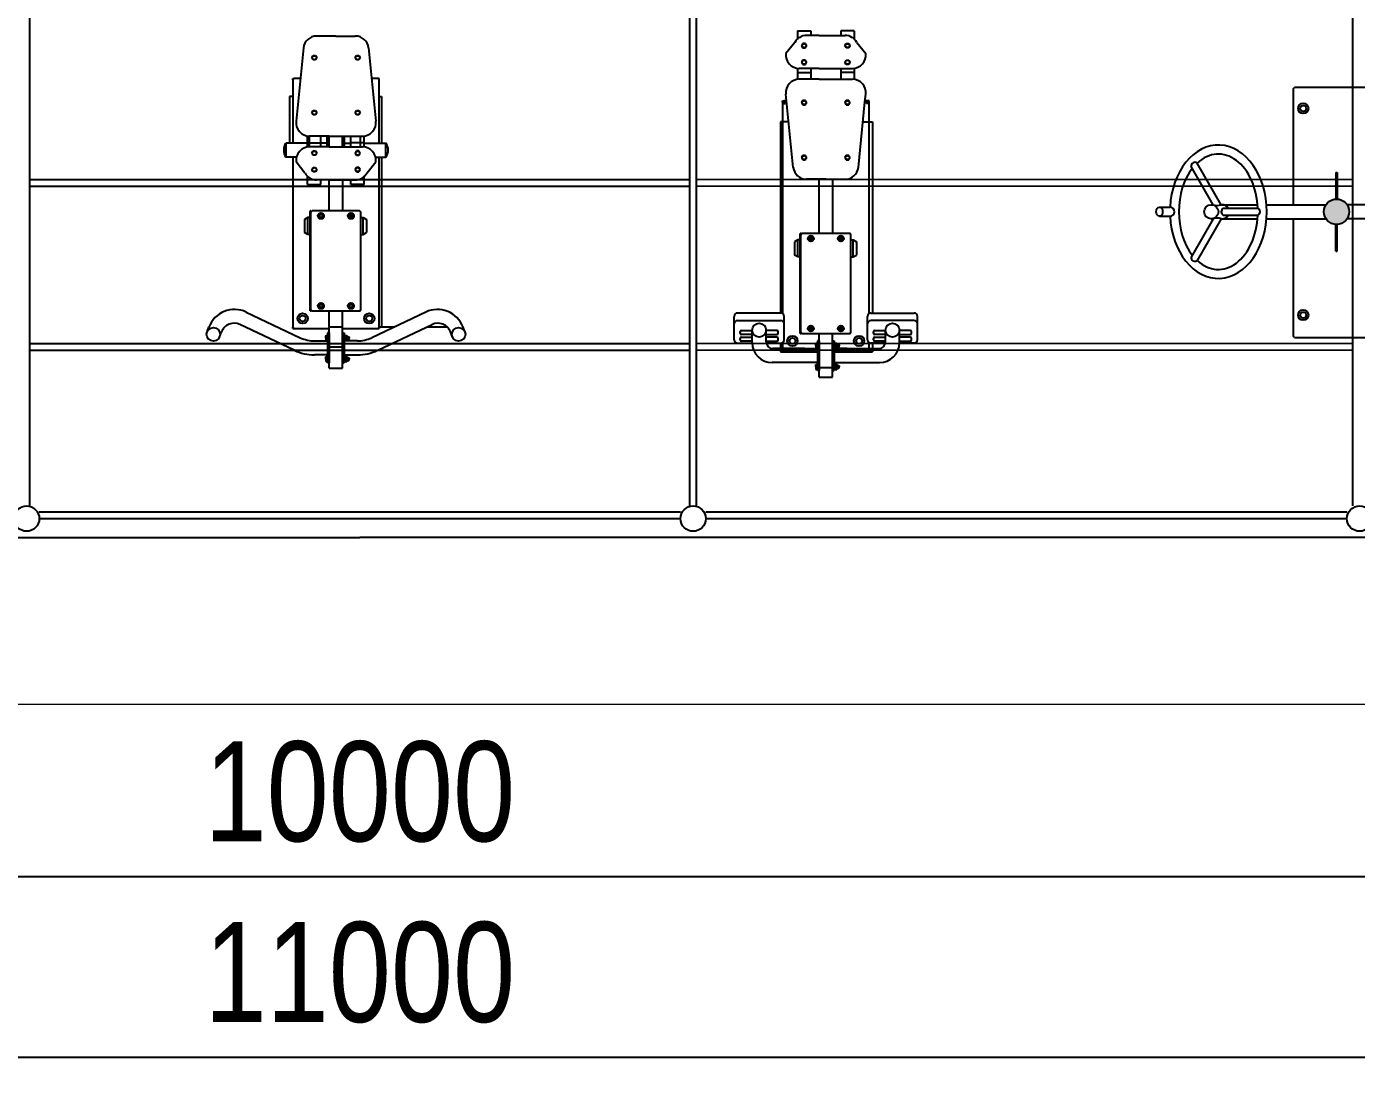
# Model space of a CAD drawing. Header units: millimetres. Extents: x -6447 to 5849, y -3618 to 2655.
# Drawn here: x -689 to 3302, y -3618 to -427 of the extents above; entities that cross this region are included whole.
import ezdxf

# ---------------------------------------------------------------- set-up
doc = ezdxf.new("R2010")
doc.units = ezdxf.units.MM
for name, color, linetype in [('DIKOM_ЗОНА', 80, 'Continuous'), ('DIKOM_ОБЪЕКТ', 7, 'Continuous'), ('DIKOM_РАЗМЕР_ЗОНА', 7, 'Continuous'), ('DIKOM_РАЗМЕР_ОБЪЕКТА', 7, 'Continuous')]:
    doc.layers.add(name, color=color, linetype=linetype)
doc.styles.add('style1', font='arial.ttf', dxfattribs={"width": 0.8})
doc.dimstyles.new('1-50', dxfattribs={"dimtxt": 300, "dimasz": 200, "dimexe": 100, "dimexo": 0, "dimgap": 100, "dimtad": 1, "dimdec": 0, "dimtxsty": 'style1', "dimcen": 0, "dimclrd": 7, "dimclre": 7, "dimadec": 1, "dimazin": 2, "dimtfac": 1, "dimtdec": 0, "dimtmove": 0, "dimatfit": 3, "dimfxl": 0, "dimlwd": 25, "dimlwe": 18, "dimarcsym": 0})

# ---------------------------------------------------------------- blocks, each defined once
blk = doc.blocks.new('*D0')
at = {"layer": 'Defpoints', "color": 0, "transparency": 16777216}
for p in [(-4725.7, -1959), (5348.7, -1960), (5348.7, -2976)]:
    blk.add_point(p, dxfattribs=at)
at = {"layer": 'DIKOM_РАЗМЕР_ОБЪЕКТА', "color": 7, "lineweight": 18, "transparency": 16777216}
for p, q in [((-4725.7, -1959), (-4725.7, -3076)), ((5348.7, -1960), (5348.7, -3076))]:
    blk.add_line(p, q, dxfattribs=at)
at = {"layer": 'DIKOM_РАЗМЕР_ОБЪЕКТА', "color": 7, "lineweight": 25, "transparency": 16777216}
blk.add_line((-4525.7, -2976), (5148.7, -2976), dxfattribs=at)
at = {"layer": 'DIKOM_РАЗМЕР_ОБЪЕКТА', "color": 7, "transparency": 16777216}
for points in [[(-4525.7, -2942.7), (-4525.7, -3009.3), (-4725.7, -2976)], [(5148.7, -2942.7), (5148.7, -3009.3), (5348.7, -2976)]]:
    blk.add_solid(points, dxfattribs=at)
at = {"layer": 'DIKOM_РАЗМЕР_ОБЪЕКТА', "color": 0, "transparency": 16777216, "insert": (311.5, -2722.8), "char_height": 300, "attachment_point": 5, "style": 'style1'}
blk.add_mtext('10000', dxfattribs=at)
blk = doc.blocks.new('*D3')
at = {"layer": 'Defpoints', "color": 0, "transparency": 16777216}
for p in [(-5225.7, -1959), (5848.7, -1959), (5848.7, -3518)]:
    blk.add_point(p, dxfattribs=at)
at = {"layer": 'DIKOM_РАЗМЕР_ЗОНА', "color": 7, "lineweight": 18, "transparency": 16777216}
for p, q in [((-5225.7, -1959), (-5225.7, -3618)), ((5848.7, -1959), (5848.7, -3618))]:
    blk.add_line(p, q, dxfattribs=at)
at = {"layer": 'DIKOM_РАЗМЕР_ЗОНА', "color": 7, "lineweight": 25, "transparency": 16777216}
blk.add_line((-5025.7, -3518), (5648.7, -3518), dxfattribs=at)
at = {"layer": 'DIKOM_РАЗМЕР_ЗОНА', "color": 7, "transparency": 16777216}
for points in [[(-5025.7, -3484.7), (-5025.7, -3551.3), (-5225.7, -3518)], [(5648.7, -3484.7), (5648.7, -3551.3), (5848.7, -3518)]]:
    blk.add_solid(points, dxfattribs=at)
at = {"layer": 'DIKOM_РАЗМЕР_ЗОНА', "color": 0, "transparency": 16777216, "insert": (311.5, -3264.8), "char_height": 300, "attachment_point": 5, "style": 'style1'}
blk.add_mtext('11000', dxfattribs=at)

msp = doc.modelspace()

# ---------------------------------------------------------------- hatches: boundary and pattern name
at = {"layer": 'DIKOM_ОБЪЕКТ'}
msp.add_hatch(color=256, dxfattribs=at).paths.add_polyline_path([(3240.3, -1020), (3248.1, -1019.7), (3255.6, -1017.7), (3262.6, -1014.2), (3268.7, -1009.4), (3273.7, -1003.5), (3277.4, -996.6), (3279.6, -989.1), (3280.3, -981.4), (3279.4, -973.6), (3276.9, -966.3), (3272.9, -959.6), (3267.7, -953.8), (3261.4, -949.2), (3254.3, -946), (3246.7, -944.3), (3242.3, -944.1), (3234.6, -944.9), (3227.1, -947.3), (3220.4, -951.1), (3214.5, -956.2), (3209.8, -962.4), (3206.5, -969.5), (3204.6, -977), (3204.4, -984.8), (3205.7, -992.5), (3208.6, -999.7), (3212.9, -1006.2), (3218.5, -1011.7), (3225, -1015.9), (3232.3, -1018.7), (3239.9, -1020)])

# ---------------------------------------------------------------- linework, layer by layer
at = {"layer": 'DIKOM_ЗОНА', "color": 3, "lineweight": 15}
msp.add_lwpolyline([(-4725.7, -2459), (5348.7, -2459, 0.414214), (5848.7, -1959), (5848.7, 2154.8, 0.414214), (5348.7, 2654.8), (-4725.7, 2654.8, 0.414214), (-5225.7, 2154.8), (-5225.7, -1959, 0.414214)], format="xyb", close=True, dxfattribs=at)
at = {"layer": 'DIKOM_ОБЪЕКТ'}
for p, q in [((-678.5, -1864.8), (-678.5, 2060.5)), ((1301.5, -1864.8), (1301.5, 2060.5)), ((1321.5, -1864.8), (1321.5, 2060.5)), ((3291.5, -1864.8), (3291.5, 2064.9)), ((239.9, -455.2), (181.9, -455.2)), ((239.9, -455.2), (297.9, -455.2)), ((1616.7, -474), (1590, -507.3)), ((1624.7, -439.6), (1664.7, -439.6)), ((1624.7, -439.6), (1624.7, -465.8)), ((1624.7, -439.6), (1624.7, -463.9)), ((1640.9, -477.7), (1637.2, -484.2)), ((1648.5, -477.7), (1640.9, -477.7)), ((1652.2, -484.2), (1648.5, -477.7)), ((1689.7, -453.4), (1651.7, -453.4)), ((1664.7, -439.6), (1664.7, -453.4)), ((1664.7, -439.6), (1664.7, -453.4)), ((1689.7, -453.4), (1767.7, -453.4)), ((1794.7, -439.6), (1754.7, -439.6)), ((1754.7, -439.6), (1754.7, -453.4)), ((1754.7, -439.6), (1754.7, -453.4)), ((1767.2, -484.2), (1770.9, -477.7)), ((1770.9, -477.7), (1778.5, -477.7)), ((1778.5, -477.7), (1782.2, -484.2)), ((1794.7, -439.6), (1794.7, -465.8)), ((1794.7, -439.6), (1794.7, -463.9)), ((1802.7, -474), (1829.4, -507.3)), ((142.1, -490.5), (120.2, -710.5)), ((167.4, -520.2), (171.1, -513.7)), ((171.1, -513.7), (178.6, -513.7)), ((178.6, -513.7), (182.4, -520.2)), ((297.4, -520.2), (301.1, -513.7)), ((301.1, -513.7), (308.6, -513.7)), ((308.6, -513.7), (312.4, -520.2)), ((337.6, -490.5), (359.6, -710.5)), ((1637.2, -484.2), (1640.9, -490.7)), ((1640.9, -490.7), (1648.5, -490.7)), ((1648.5, -490.7), (1652.2, -484.2)), ((1770.9, -490.7), (1767.2, -484.2)), ((1778.5, -490.7), (1770.9, -490.7)), ((1782.2, -484.2), (1778.5, -490.7)), ((171.1, -526.7), (167.4, -520.2)), ((178.6, -526.7), (171.1, -526.7)), ((182.4, -520.2), (178.6, -526.7)), ((301.1, -526.7), (297.4, -520.2)), ((308.6, -526.7), (301.1, -526.7)), ((312.4, -520.2), (308.6, -526.7)), ((1624.7, -551.7), (1624.7, -585)), ((1689.7, -552), (1629.7, -552)), ((1640.9, -527), (1637.2, -533.5)), ((1637.2, -533.5), (1640.9, -540)), ((1648.5, -527), (1640.9, -527)), ((1640.9, -540), (1648.5, -540)), ((1652.2, -533.5), (1648.5, -527)), ((1648.5, -540), (1652.2, -533.5)), ((1664.7, -552), (1664.7, -584.7)), ((1664.7, -552), (1664.7, -584.7)), ((1689.7, -552), (1789.7, -552)), ((1754.7, -552), (1754.7, -584.7)), ((1754.7, -552), (1754.7, -584.7)), ((1767.2, -533.5), (1770.9, -527)), ((1770.9, -540), (1767.2, -533.5)), ((1770.9, -527), (1778.5, -527)), ((1778.5, -540), (1770.9, -540)), ((1778.5, -527), (1782.2, -533.5)), ((1782.2, -533.5), (1778.5, -540)), ((1794.7, -551.7), (1794.7, -585)), ((109.9, -586.3), (109.9, -582.3)), ((109.9, -582.3), (113.9, -582.3)), ((109.9, -586.3), (109.9, -776)), ((133, -582.3), (113.9, -582.3)), ((365.9, -582.3), (346.8, -582.3)), ((365.9, -582.3), (369.9, -582.3)), ((369.9, -582.3), (365.9, -582.3)), ((369.9, -586.3), (369.9, -582.3)), ((369.9, -586.3), (369.9, -582.3)), ((369.9, -776), (369.9, -586.3)), ((1624.7, -564.7), (1664.7, -564.7)), ((1689.7, -584.7), (1629.7, -584.7)), ((1689.7, -584.7), (1789.7, -584.7)), ((1794.7, -564.7), (1754.7, -564.7)), ((109.9, -636.9), (100, -636.9)), ((100, -636.9), (100, -776)), ((369.9, -636.9), (376, -636.9)), ((376, -636.9), (376, -776)), ((1612, -849.4), (1590, -629.4)), ((1827.1, -652.3), (1829.4, -629.4)), ((3112.3, -613.1), (3116.3, -609.1)), ((3112.3, -613.1), (3112.3, -961.1)), ((3368.3, -609.1), (3116.3, -609.1)), ((1579.7, -653.8), (1579.7, -649.8)), ((1579.7, -649.8), (1583.7, -649.8)), ((1579.7, -653.8), (1579.7, -843.6)), ((1579.7, -657.8), (1587.7, -657.8)), ((1583.7, -657.8), (1583.7, -649.8)), ((1592, -649.8), (1583.7, -649.8)), ((1583.7, -653.8), (1587.7, -653.8)), ((1587.7, -657.8), (1587.7, -649.8)), ((1640.9, -648.2), (1637.2, -654.7)), ((1637.2, -654.7), (1640.9, -661.2)), ((1648.5, -648.2), (1640.9, -648.2)), ((1640.9, -661.2), (1648.5, -661.2)), ((1652.2, -654.7), (1648.5, -648.2)), ((1648.5, -661.2), (1652.2, -654.7)), ((1770.9, -648.2), (1767.2, -654.7)), ((1767.2, -654.7), (1770.9, -661.2)), ((1778.5, -648.2), (1770.9, -648.2)), ((1770.9, -661.2), (1778.5, -661.2)), ((1782.2, -654.7), (1778.5, -648.2)), ((1778.5, -661.2), (1782.2, -654.7)), ((1807.4, -849.4), (1827.1, -652.3)), ((1835.7, -649.8), (1827.4, -649.8)), ((1831.7, -657.8), (1831.7, -649.8)), ((1835.7, -653.8), (1831.7, -653.8)), ((1839.7, -657.8), (1831.7, -657.8)), ((1835.7, -649.8), (1839.7, -649.8)), ((1839.7, -649.8), (1835.7, -649.8)), ((1835.7, -657.8), (1835.7, -649.8)), ((1839.7, -653.8), (1839.7, -649.8)), ((1839.7, -653.8), (1839.7, -649.8)), ((1839.7, -843.6), (1839.7, -653.8)), ((167.4, -685.2), (171.1, -678.7)), ((171.1, -691.7), (167.4, -685.2)), ((171.1, -678.7), (178.6, -678.7)), ((178.6, -691.7), (171.1, -691.7)), ((178.6, -678.7), (182.4, -685.2)), ((182.4, -685.2), (178.6, -691.7)), ((297.4, -685.2), (301.1, -678.7)), ((301.1, -691.7), (297.4, -685.2)), ((301.1, -678.7), (308.6, -678.7)), ((308.6, -691.7), (301.1, -691.7)), ((308.6, -678.7), (312.4, -685.2)), ((312.4, -685.2), (308.6, -691.7)), ((1598.3, -712.3), (1573.9, -712.3)), ((1573.9, -712.3), (1573.9, -1286)), ((1821.1, -712.3), (1849.9, -712.3)), ((1849.9, -712.3), (1849.9, -1286)), ((154.9, -788.2), (154.9, -754.9)), ((159, -755.2), (159, -787.9)), ((219.9, -755.2), (159.9, -755.2)), ((194.9, -787.9), (194.9, -755.2)), ((194.9, -787.9), (194.9, -755.2)), ((213.9, -787.9), (213.9, -755.2)), ((219.9, -787.9), (219.9, -755.2)), ((219.9, -787.9), (219.9, -755.2)), ((219.9, -755.2), (319.8, -755.2)), ((259.9, -755.2), (259.9, -787.9)), ((259.9, -787.9), (259.9, -755.2)), ((265.9, -787.9), (265.9, -755.2)), ((284.9, -787.9), (284.9, -755.2)), ((284.9, -787.9), (284.9, -755.2)), ((313, -787.9), (313, -755.2)), ((324.9, -788.2), (324.9, -754.9)), ((89.9, -818), (89.9, -776)), ((154.9, -776), (89.9, -776)), ((154.9, -775.2), (194.9, -775.2)), ((219.9, -787.9), (159.9, -787.9)), ((213.9, -776), (194.9, -776)), ((219.9, -787.9), (319.8, -787.9)), ((265.9, -776), (284.9, -776)), ((324.9, -775.2), (284.9, -775.2)), ((324.9, -776), (389.9, -776)), ((389.9, -818), (389.9, -776)), ((121.1, -818), (89.9, -818)), ((109.9, -818), (109.9, -892.9)), ((146.9, -865.9), (120.2, -832.6)), ((167.4, -806.4), (171.1, -799.9)), ((171.1, -812.9), (167.4, -806.4)), ((171.1, -799.9), (178.6, -799.9)), ((178.6, -812.9), (171.1, -812.9)), ((178.6, -799.9), (182.4, -806.4)), ((182.4, -806.4), (178.6, -812.9)), ((301.1, -799.9), (297.4, -806.4)), ((297.4, -806.4), (301.1, -812.9)), ((308.6, -799.9), (301.1, -799.9)), ((301.1, -812.9), (308.6, -812.9)), ((312.4, -806.4), (308.6, -799.9)), ((308.6, -812.9), (312.4, -806.4)), ((332.8, -865.9), (359.6, -832.6)), ((358.6, -818), (389.9, -818)), ((369.9, -892.9), (369.9, -818)), ((376, -818), (376, -1326.9)), ((1640.9, -813.2), (1637.2, -819.7)), ((1637.2, -819.7), (1640.9, -826.2)), ((1648.5, -813.2), (1640.9, -813.2)), ((1640.9, -826.2), (1648.5, -826.2)), ((1652.2, -819.7), (1648.5, -813.2)), ((1648.5, -826.2), (1652.2, -819.7)), ((1770.9, -813.2), (1767.2, -819.7)), ((1767.2, -819.7), (1770.9, -826.2)), ((1778.5, -813.2), (1770.9, -813.2)), ((1770.9, -826.2), (1778.5, -826.2)), ((1782.2, -819.7), (1778.5, -813.2)), ((1778.5, -826.2), (1782.2, -819.7)), ((2896.5, -961.1), (2824.3, -836)), ((154.9, -900.3), (154.9, -874)), ((154.9, -900.3), (154.9, -876)), ((167.4, -855.6), (171.1, -849.1)), ((171.1, -862.1), (167.4, -855.6)), ((171.1, -849.1), (178.6, -849.1)), ((178.6, -862.1), (171.1, -862.1)), ((178.6, -849.1), (182.4, -855.6)), ((182.4, -855.6), (178.6, -862.1)), ((301.1, -849.1), (297.4, -855.6)), ((297.4, -855.6), (301.1, -862.1)), ((308.6, -849.1), (301.1, -849.1)), ((301.1, -862.1), (308.6, -862.1)), ((312.4, -855.6), (308.6, -849.1)), ((308.6, -862.1), (312.4, -855.6)), ((324.9, -900.3), (324.9, -874)), ((324.9, -900.3), (324.9, -876)), ((1579.7, -843.6), (1579.7, -960.5)), ((1839.7, -960.5), (1839.7, -843.6)), ((2872.2, -961.1), (2806.1, -846.5)), ((3240.3, -864.1), (3244.3, -864.1)), ((3240.3, -864.1), (3240.3, -944.1)), ((3244.3, -864.1), (3244.3, -944.1)), ((-678.5, -885.8), (1301.5, -884.9)), ((-678.5, -905.8), (1301.5, -904.9)), ((109.9, -892.9), (109.9, -1328.3)), ((154.9, -900.3), (194.9, -900.3)), ((219.9, -886.5), (181.9, -886.5)), ((194.9, -900.3), (194.9, -886.5)), ((194.9, -900.3), (194.9, -886.5)), ((219.9, -979.8), (219.9, -886.5)), ((219.9, -886.5), (297.9, -886.5)), ((259.9, -886.5), (259.9, -979.8)), ((284.9, -900.3), (284.9, -886.5)), ((284.9, -900.3), (284.9, -886.5)), ((324.9, -900.3), (284.9, -900.3)), ((369.9, -1328.3), (369.9, -892.9)), ((1321.5, -884.9), (3292, -883.9)), ((1321.5, -904.9), (3292, -903.9)), ((1709.7, -884.7), (1651.7, -884.7)), ((1689.7, -1047.3), (1689.7, -884.7)), ((1709.7, -884.7), (1767.7, -884.7)), ((1729.7, -884.7), (1729.7, -1047.3)), ((164.9, -979.8), (162.9, -979.8)), ((162.9, -979.8), (164.9, -979.8)), ((162.9, -1279.8), (162.9, -979.8)), ((164.9, -979.8), (164.9, -984.8)), ((164.9, -1274.8), (164.9, -984.8)), ((310.9, -979.8), (168.9, -979.8)), ((189.1, -994.8), (192, -989.8)), ((192, -999.8), (189.1, -994.8)), ((192, -989.8), (197.7, -989.8)), ((197.7, -989.8), (200.6, -994.8)), ((200.6, -994.8), (197.7, -999.8)), ((279.1, -994.8), (282, -989.8)), ((282, -999.8), (279.1, -994.8)), ((282, -989.8), (287.7, -989.8)), ((287.7, -989.8), (290.6, -994.8)), ((290.6, -994.8), (287.7, -999.8)), ((314.9, -1275.8), (314.9, -983.8)), ((1579.7, -960.5), (1579.7, -1287.3)), ((1839.7, -1287.3), (1839.7, -960.5)), ((2710.9, -968.7), (2742.6, -968.7)), ((2710.9, -995.5), (2742.6, -995.5)), ((2866.4, -961.1), (2872.2, -961.1)), ((2896.5, -961.1), (3005.4, -961.1)), ((2902.4, -971.6), (3006.1, -971.6)), ((2902.4, -992.6), (3006.1, -992.6)), ((3032.2, -961.1), (3210.6, -961.1)), ((3452.4, -961.1), (3274, -961.1)), ((155.9, -999.3), (145.9, -1005)), ((145.9, -1005), (145.9, -1044.5)), ((162.9, -999.3), (155.9, -999.3)), ((155.9, -1050.3), (155.9, -999.3)), ((197.7, -999.8), (192, -999.8)), ((287.7, -999.8), (282, -999.8)), ((314.9, -999.3), (321.9, -999.3)), ((321.9, -999.3), (331.9, -1005)), ((321.9, -1050.3), (321.9, -999.3)), ((331.9, -1005), (331.9, -1044.5)), ((2872.2, -1003.1), (2805.9, -1118)), ((2896.5, -1003.1), (2824.1, -1128.5)), ((2866.4, -1003.1), (2872.2, -1003.1)), ((2896.5, -1003.1), (3005.4, -1003.1)), ((3032.2, -1003.1), (3210.6, -1003.1)), ((3112.3, -1003.1), (3112.3, -1355.1)), ((3240.3, -1100.1), (3240.3, -1020)), ((3244.3, -1100.1), (3244.3, -1020)), ((3452.4, -1003.1), (3274, -1003.1)), ((155.9, -1050.3), (145.9, -1044.5)), ((162.9, -1050.3), (155.9, -1050.3)), ((314.9, -1050.3), (321.9, -1050.3)), ((321.9, -1050.3), (331.9, -1044.5)), ((1625.7, -1066.8), (1615.7, -1072.6)), ((1615.7, -1072.6), (1615.7, -1112.1)), ((1632.7, -1066.8), (1625.7, -1066.8)), ((1625.7, -1117.8), (1625.7, -1066.8)), ((1634.7, -1047.3), (1632.7, -1047.3)), ((1632.7, -1047.3), (1634.7, -1047.3)), ((1632.7, -1347.3), (1632.7, -1047.3)), ((1634.7, -1047.3), (1634.7, -1052.3)), ((1634.7, -1342.3), (1634.7, -1052.3)), ((1780.7, -1047.3), (1638.7, -1047.3)), ((1658.9, -1062.3), (1661.8, -1057.3)), ((1661.8, -1067.3), (1658.9, -1062.3)), ((1661.8, -1057.3), (1667.6, -1057.3)), ((1667.6, -1067.3), (1661.8, -1067.3)), ((1667.6, -1057.3), (1670.5, -1062.3)), ((1670.5, -1062.3), (1667.6, -1067.3)), ((1748.9, -1062.3), (1751.8, -1057.3)), ((1751.8, -1067.3), (1748.9, -1062.3)), ((1751.8, -1057.3), (1757.6, -1057.3)), ((1757.6, -1067.3), (1751.8, -1067.3)), ((1757.6, -1057.3), (1760.5, -1062.3)), ((1760.5, -1062.3), (1757.6, -1067.3)), ((1784.7, -1343.3), (1784.7, -1051.3)), ((1784.7, -1066.8), (1791.7, -1066.8)), ((1791.7, -1066.8), (1801.7, -1072.6)), ((1791.7, -1117.8), (1791.7, -1066.8)), ((1801.7, -1072.6), (1801.7, -1112.1)), ((1625.7, -1117.8), (1615.7, -1112.1)), ((1791.7, -1117.8), (1801.7, -1112.1)), ((3240.3, -1100.1), (3244.3, -1100.1)), ((1632.7, -1117.8), (1625.7, -1117.8)), ((1784.7, -1117.8), (1791.7, -1117.8)), ((164.9, -1279.8), (164.9, -1274.8)), ((189.1, -1264.8), (192, -1259.8)), ((192, -1269.8), (189.1, -1264.8)), ((192, -1259.8), (197.7, -1259.8)), ((197.7, -1269.8), (192, -1269.8)), ((197.7, -1259.8), (200.6, -1264.8)), ((200.6, -1264.8), (197.7, -1269.8)), ((279.1, -1264.8), (282, -1259.8)), ((282, -1269.8), (279.1, -1264.8)), ((282, -1259.8), (287.7, -1259.8)), ((287.7, -1269.8), (282, -1269.8)), ((287.7, -1259.8), (290.6, -1264.8)), ((290.6, -1264.8), (287.7, -1269.8)), ((-29.6, -1283.1), (132.7, -1359.9)), ((162.9, -1279.8), (164.9, -1279.8)), ((162.9, -1279.8), (164.9, -1279.8)), ((168.9, -1279.8), (310.9, -1279.8)), ((219.9, -1451.7), (219.9, -1279.8)), ((259.9, -1451.7), (259.9, -1279.8)), ((509.3, -1283.1), (347, -1359.9)), ((1434.7, -1366), (1434.7, -1296)), ((1574.7, -1286), (1444.7, -1286)), ((1444.7, -1308.3), (1574.7, -1308.3)), ((1584.7, -1366), (1584.7, -1296)), ((1834.7, -1366), (1834.7, -1296)), ((1844.7, -1286), (1974.7, -1286)), ((1974.7, -1308.3), (1844.7, -1308.3)), ((1984.7, -1366), (1984.7, -1296)), ((-145.5, -1339), (-141.4, -1328.1)), ((-109.3, -1357.9), (-103.4, -1342.4)), ((114.8, -1397.8), (-48.9, -1320.4)), ((109.9, -1332.3), (109.9, -1328.3)), ((109.9, -1328.3), (109.9, -1332.3)), ((113.9, -1332.3), (109.9, -1332.3)), ((109.9, -1332.3), (113.9, -1332.3)), ((113.9, -1332.3), (219.9, -1332.3)), ((209.6, -1354.8), (210.3, -1353.4)), ((209.6, -1361), (209.6, -1354.8)), ((210.3, -1353.4), (214.9, -1353.4)), ((219.9, -1345.7), (214.9, -1345.7)), ((214.9, -1345.7), (214.9, -1435.3)), ((214.9, -1353.4), (214.9, -1361)), ((219.9, -1326.9), (259.9, -1326.9)), ((219.9, -1345.7), (219.9, -1435.3)), ((259.9, -1332.3), (365.9, -1332.3)), ((259.9, -1345.7), (259.9, -1435.3)), ((259.9, -1345.7), (264.9, -1345.7)), ((264.9, -1345.7), (264.9, -1435.3)), ((264.9, -1361), (264.9, -1354.9)), ((264.9, -1354.9), (266.9, -1354.9)), ((266.9, -1355.1), (267.8, -1353.4)), ((266.9, -1354.9), (266.9, -1361)), ((266.9, -1361), (266.9, -1355.1)), ((267.8, -1353.4), (272.7, -1353.4)), ((272.7, -1353.4), (273.7, -1355.1)), ((273.7, -1355.1), (273.7, -1361)), ((365, -1397.8), (528.7, -1320.4)), ((365.9, -1332.3), (369.9, -1332.3)), ((365.9, -1332.3), (369.9, -1332.3)), ((369.9, -1332.3), (365.9, -1332.3)), ((369.9, -1326.9), (416.7, -1326.9)), ((369.9, -1328.3), (369.9, -1332.3)), ((369.9, -1328.3), (369.9, -1332.3)), ((369.9, -1328.3), (369.9, -1332.3)), ((514.9, -1326.9), (572.6, -1326.9)), ((589.1, -1357.9), (583.2, -1342.4)), ((625.2, -1339), (621.1, -1328.1)), ((1452.7, -1346.5), (1452.7, -1342.2)), ((1456.7, -1338.2), (1488.7, -1338.2)), ((1488.7, -1350.5), (1456.7, -1350.5)), ((1488.7, -1374.8), (1488.7, -1337.3)), ((1530.7, -1372.8), (1530.7, -1337.3)), ((1562.7, -1338.2), (1530.7, -1338.2)), ((1530.7, -1350.5), (1562.7, -1350.5)), ((1566.7, -1346.5), (1566.7, -1342.2)), ((1632.7, -1347.3), (1634.7, -1347.3)), ((1632.7, -1347.3), (1634.7, -1347.3)), ((1634.7, -1347.3), (1634.7, -1342.3)), ((1638.7, -1347.3), (1780.7, -1347.3)), ((1658.9, -1332.3), (1661.8, -1327.3)), ((1661.8, -1337.3), (1658.9, -1332.3)), ((1661.8, -1327.3), (1667.6, -1327.3)), ((1667.6, -1337.3), (1661.8, -1337.3)), ((1667.6, -1327.3), (1670.5, -1332.3)), ((1670.5, -1332.3), (1667.6, -1337.3)), ((1689.7, -1478.1), (1689.7, -1347.3)), ((1729.7, -1478.1), (1729.7, -1347.3)), ((1748.9, -1332.3), (1751.8, -1327.3)), ((1751.8, -1337.3), (1748.9, -1332.3)), ((1751.8, -1327.3), (1757.6, -1327.3)), ((1757.6, -1337.3), (1751.8, -1337.3)), ((1757.6, -1327.3), (1760.5, -1332.3)), ((1760.5, -1332.3), (1757.6, -1337.3)), ((1852.7, -1346.5), (1852.7, -1342.2)), ((1856.7, -1338.2), (1888.7, -1338.2)), ((1888.7, -1350.5), (1856.7, -1350.5)), ((1888.7, -1372.8), (1888.7, -1337.3)), ((1930.7, -1374.8), (1930.7, -1337.3)), ((1962.7, -1338.2), (1930.7, -1338.2)), ((1930.7, -1350.5), (1962.7, -1350.5)), ((1966.7, -1346.5), (1966.7, -1342.2)), ((3116.3, -1359.1), (3112.3, -1355.1)), ((-678.5, -1377.8), (1301.5, -1376.9)), ((175.5, -1369.5), (214.9, -1369.5)), ((209.6, -1361), (209.6, -1367.1)), ((209.6, -1367.1), (210.3, -1368.5)), ((210.3, -1357.2), (214.9, -1357.2)), ((210.3, -1364.7), (214.9, -1364.7)), ((210.3, -1368.5), (214.9, -1368.5)), ((214.9, -1368.5), (214.9, -1361)), ((214.9, -1386.9), (264.9, -1386.9)), ((266.9, -1360.6), (264.9, -1359.8)), ((264.9, -1361), (264.9, -1367.1)), ((264.9, -1361.3), (266.9, -1362.1)), ((264.9, -1367.1), (266.9, -1367.1)), ((304.2, -1369.5), (264.9, -1369.5)), ((266.9, -1367.1), (266.9, -1361)), ((266.9, -1361), (266.9, -1366.8)), ((266.9, -1366.8), (267.8, -1368.5)), ((267.8, -1357.2), (272.7, -1357.2)), ((267.8, -1364.7), (272.7, -1364.7)), ((267.8, -1368.5), (272.7, -1368.5)), ((272.7, -1368.5), (273.7, -1366.8)), ((273.7, -1357), (278.6, -1357)), ((273.7, -1357.6), (279.3, -1357.6)), ((273.7, -1366.8), (273.7, -1361)), ((273.7, -1364.3), (279.3, -1364.3)), ((273.7, -1365), (278.6, -1365)), ((278.6, -1357), (279.9, -1358.2)), ((278.6, -1357), (278.6, -1361)), ((278.6, -1365), (278.6, -1361)), ((278.6, -1365), (279.9, -1363.7)), ((279.9, -1358.2), (279.9, -1361)), ((279.9, -1363.7), (279.9, -1361)), ((1321.5, -1376.9), (3292.2, -1375.9)), ((1321.5, -1396.9), (3292.2, -1395.9)), ((1444.7, -1376), (1488.7, -1376)), ((1452.7, -1366.3), (1452.7, -1362)), ((1456.7, -1358), (1488.7, -1358)), ((1488.7, -1370.3), (1456.7, -1370.3)), ((1562.7, -1358), (1530.7, -1358)), ((1530.7, -1370.3), (1562.7, -1370.3)), ((1531, -1376), (1574.7, -1376)), ((1645.3, -1392.8), (1550.7, -1392.8)), ((1566.7, -1366.3), (1566.7, -1362)), ((1573.9, -1376), (1573.9, -1402.3)), ((1579.7, -1374.6), (1579.7, -1392.8)), ((1645.3, -1392.8), (1684.7, -1392.8)), ((1679.4, -1378.1), (1680.2, -1376.7)), ((1679.4, -1384.2), (1679.4, -1378.1)), ((1679.4, -1384.2), (1679.4, -1390.4)), ((1679.4, -1390.4), (1680.2, -1391.7)), ((1680.2, -1376.7), (1684.7, -1376.7)), ((1680.2, -1380.5), (1684.7, -1380.5)), ((1680.2, -1388), (1684.7, -1388)), ((1680.2, -1391.7), (1684.7, -1391.7)), ((1689.7, -1369), (1684.7, -1369)), ((1684.7, -1369), (1684.7, -1458.5)), ((1684.7, -1376.7), (1684.7, -1384.2)), ((1684.7, -1391.7), (1684.7, -1384.2)), ((1689.7, -1369), (1689.7, -1458.5)), ((1729.7, -1369), (1729.7, -1458.5)), ((1729.7, -1369), (1734.7, -1369)), ((1734.7, -1369), (1734.7, -1458.5)), ((1734.7, -1384.2), (1734.7, -1378.1)), ((1734.7, -1378.1), (1736.7, -1378.1)), ((1736.7, -1383.9), (1734.7, -1383.1)), ((1734.7, -1384.2), (1734.7, -1390.3)), ((1734.7, -1384.6), (1736.7, -1385.3)), ((1734.7, -1390.3), (1736.7, -1390.3)), ((1774.1, -1392.8), (1734.7, -1392.8)), ((1736.7, -1378.4), (1737.7, -1376.7)), ((1736.7, -1378.1), (1736.7, -1384.2)), ((1736.7, -1384.2), (1736.7, -1378.4)), ((1736.7, -1390.3), (1736.7, -1384.2)), ((1736.7, -1384.2), (1736.7, -1390.1)), ((1736.7, -1390.1), (1737.7, -1391.7)), ((1737.7, -1376.7), (1742.5, -1376.7)), ((1737.7, -1380.5), (1742.5, -1380.5)), ((1737.7, -1388), (1742.5, -1388)), ((1737.7, -1391.7), (1742.5, -1391.7)), ((1742.5, -1376.7), (1743.5, -1378.4)), ((1742.5, -1391.7), (1743.5, -1390.1)), ((1743.5, -1378.4), (1743.5, -1384.2)), ((1743.5, -1380.2), (1748.4, -1380.2)), ((1743.5, -1380.9), (1749.1, -1380.9)), ((1743.5, -1390.1), (1743.5, -1384.2)), ((1743.5, -1387.6), (1749.1, -1387.6)), ((1743.5, -1388.2), (1748.4, -1388.2)), ((1748.4, -1380.2), (1749.7, -1381.5)), ((1748.4, -1380.2), (1748.4, -1384.2)), ((1748.4, -1388.2), (1748.4, -1384.2)), ((1748.4, -1388.2), (1749.7, -1387)), ((1749.7, -1381.5), (1749.7, -1384.2)), ((1749.7, -1387), (1749.7, -1384.2)), ((1774.1, -1392.8), (1868.7, -1392.8)), ((1839.7, -1392.8), (1839.7, -1374.6)), ((1888.4, -1376), (1844.7, -1376)), ((1849.9, -1376), (1849.9, -1402.3)), ((1852.7, -1366.3), (1852.7, -1362)), ((1856.7, -1358), (1888.7, -1358)), ((1888.7, -1370.3), (1856.7, -1370.3)), ((1962.7, -1358), (1930.7, -1358)), ((1930.7, -1370.3), (1962.7, -1370.3)), ((1974.7, -1376), (1930.7, -1376)), ((1966.7, -1366.3), (1966.7, -1362)), ((3116.3, -1359.1), (3368.3, -1359.1)), ((-678.5, -1397.8), (1301.5, -1396.9)), ((214.9, -1411.5), (175.5, -1411.5)), ((209.6, -1418.1), (210.3, -1416.8)), ((209.6, -1424.3), (209.6, -1418.1)), ((209.6, -1424.3), (209.6, -1430.5)), ((209.6, -1430.5), (210.3, -1431.8)), ((210.3, -1416.8), (214.9, -1416.8)), ((210.3, -1420.5), (214.9, -1420.5)), ((210.3, -1428), (214.9, -1428)), ((210.3, -1431.8), (214.9, -1431.8)), ((219.9, -1435.3), (214.9, -1435.3)), ((259.9, -1435.3), (264.9, -1435.3)), ((264.9, -1411.5), (304.2, -1411.5)), ((264.9, -1418.2), (266.9, -1418.2)), ((266.9, -1423.9), (264.9, -1423.2)), ((264.9, -1424.7), (266.9, -1425.4)), ((264.9, -1430.4), (266.9, -1430.4)), ((266.9, -1418.4), (267.8, -1416.8)), ((266.9, -1418.2), (266.9, -1424.3)), ((266.9, -1424.3), (266.9, -1418.4)), ((266.9, -1424.3), (266.9, -1418.4)), ((266.9, -1424.3), (266.9, -1430.1)), ((266.9, -1430.4), (266.9, -1424.3)), ((266.9, -1424.3), (266.9, -1430.1)), ((266.9, -1430.1), (267.8, -1431.8)), ((267.8, -1416.8), (272.7, -1416.8)), ((267.8, -1420.5), (272.7, -1420.5)), ((267.8, -1428), (272.7, -1428)), ((267.8, -1431.8), (272.7, -1431.8)), ((272.7, -1416.8), (273.7, -1418.4)), ((272.7, -1431.8), (273.7, -1430.1)), ((273.7, -1418.4), (273.7, -1424.3)), ((273.7, -1420.3), (278.6, -1420.3)), ((273.7, -1421), (279.3, -1421)), ((273.7, -1430.1), (273.7, -1424.3)), ((273.7, -1427.6), (279.3, -1427.6)), ((273.7, -1428.3), (278.6, -1428.3)), ((278.6, -1420.3), (279.9, -1421.5)), ((278.6, -1420.3), (278.6, -1424.3)), ((278.6, -1428.3), (278.6, -1424.3)), ((278.6, -1428.3), (279.9, -1427)), ((279.9, -1421.5), (279.9, -1424.3)), ((279.9, -1427), (279.9, -1424.3)), ((1645.3, -1434.8), (1548.7, -1434.8)), ((1573.9, -1402.3), (1689.7, -1402.3)), ((1684.7, -1434.8), (1645.3, -1434.8)), ((1729.7, -1402.3), (1849.9, -1402.3)), ((1734.7, -1434.8), (1774.1, -1434.8)), ((1774.1, -1434.8), (1870.7, -1434.8)), ((219.9, -1451.7), (259.9, -1451.7)), ((1679.4, -1441.4), (1680.2, -1440.1)), ((1679.4, -1447.6), (1679.4, -1441.4)), ((1679.4, -1447.6), (1679.4, -1453.7)), ((1679.4, -1453.7), (1680.2, -1455.1)), ((1680.2, -1440.1), (1684.7, -1440.1)), ((1680.2, -1443.8), (1684.7, -1443.8)), ((1680.2, -1451.3), (1684.7, -1451.3)), ((1680.2, -1455.1), (1684.7, -1455.1)), ((1684.7, -1440.1), (1684.7, -1447.6)), ((1684.7, -1455.1), (1684.7, -1447.6)), ((1689.7, -1458.5), (1684.7, -1458.5)), ((1689.7, -1449.4), (1729.7, -1449.4)), ((1729.7, -1458.5), (1734.7, -1458.5)), ((1734.7, -1447.6), (1734.7, -1441.5)), ((1734.7, -1441.5), (1736.7, -1441.5)), ((1736.7, -1447.2), (1734.7, -1446.5)), ((1734.7, -1447.6), (1734.7, -1453.7)), ((1734.7, -1448), (1736.7, -1448.7)), ((1734.7, -1453.7), (1736.7, -1453.7)), ((1736.7, -1441.7), (1737.7, -1440.1)), ((1736.7, -1441.5), (1736.7, -1447.6)), ((1736.7, -1447.6), (1736.7, -1441.7)), ((1736.7, -1453.7), (1736.7, -1447.6)), ((1736.7, -1447.6), (1736.7, -1453.4)), ((1736.7, -1453.4), (1737.7, -1455.1)), ((1737.7, -1440.1), (1742.5, -1440.1)), ((1737.7, -1443.8), (1742.5, -1443.8)), ((1737.7, -1451.3), (1742.5, -1451.3)), ((1737.7, -1455.1), (1742.5, -1455.1)), ((1742.5, -1440.1), (1743.5, -1441.7)), ((1742.5, -1455.1), (1743.5, -1453.4)), ((1743.5, -1441.7), (1743.5, -1447.6)), ((1743.5, -1443.6), (1748.4, -1443.6)), ((1743.5, -1444.2), (1749.1, -1444.2)), ((1743.5, -1453.4), (1743.5, -1447.6)), ((1743.5, -1450.9), (1749.1, -1450.9)), ((1743.5, -1451.6), (1748.4, -1451.6)), ((1748.4, -1443.6), (1749.7, -1444.8)), ((1748.4, -1443.6), (1748.4, -1447.6)), ((1748.4, -1451.6), (1748.4, -1447.6)), ((1748.4, -1451.6), (1749.7, -1450.3)), ((1749.7, -1444.8), (1749.7, -1447.6)), ((1749.7, -1450.3), (1749.7, -1447.6)), ((1689.7, -1478.1), (1729.7, -1478.1)), ((-650.5, -1882.8), (1273.5, -1882.8)), ((-650.5, -1902.8), (1273.5, -1902.8)), ((1349.5, -1882.8), (3273.5, -1882.8)), ((1349.5, -1902.8), (3273.5, -1902.8)), ((-4725.7, -1959), (311.5, -1959)), ((5348.7, -1959), (311.5, -1959))]:
    msp.add_line(p, q, dxfattribs=at)
for centre, radius in [((1644.7, -484.2), 6.18), ((1774.7, -484.2), 6.18), ((174.9, -520.2), 6.18), ((304.9, -520.2), 6.18), ((1644.7, -533.5), 6.18), ((1774.7, -533.5), 6.18), ((1644.7, -654.7), 6.18), ((1774.7, -654.7), 6.18), ((3142.3, -672.1), 15.5), ((3142.3, -672.1), 9), ((174.9, -685.2), 6.18), ((304.9, -685.2), 6.18), ((174.9, -806.4), 6.18), ((304.9, -806.4), 6.18), ((1644.7, -819.7), 6.18), ((1774.7, -819.7), 6.18), ((174.9, -855.6), 6.18), ((304.9, -855.6), 6.18), ((3242.3, -982.1), 38), ((194.9, -994.8), 9), ((194.9, -994.8), 4.75), ((284.9, -994.8), 9), ((284.9, -994.8), 4.75), ((284.9, -994.8), 3.2), ((1664.7, -1062.3), 9), ((1664.7, -1062.3), 4.75), ((1664.7, -1062.3), 3.2), ((1754.7, -1062.3), 9), ((1754.7, -1062.3), 4.75), ((1754.7, -1062.3), 3.2), ((194.9, -1264.8), 9), ((194.9, -1264.8), 4.75), ((284.9, -1264.8), 9), ((284.9, -1264.8), 4.75), ((3142.3, -1292.1), 15.5), ((139.9, -1302.3), 15.5), ((139.9, -1302.3), 9), ((339.9, -1302.3), 15.5), ((339.9, -1302.3), 9), ((3142.3, -1292.1), 9), ((1609.7, -1369.8), 15.5), ((1664.7, -1332.3), 9), ((1664.7, -1332.3), 4.75), ((1664.7, -1332.3), 3.2), ((1754.7, -1332.3), 9), ((1754.7, -1332.3), 4.75), ((1754.7, -1332.3), 3.2), ((1809.7, -1369.8), 15.5), ((1609.7, -1369.8), 9), ((1809.7, -1369.8), 9), ((-688.5, -1902.8), 38), ((1311.5, -1902.8), 38), ((3311.5, -1902.8), 38)]:
    msp.add_circle(centre, radius, dxfattribs=at)
for centre, radius, start, end in [((181.9, -495.2), 40, 90, 173.2329), ((297.9, -495.2), 40, 6.7671, 90), ((1651.7, -493.4), 40, 90, 150.9511), ((1767.7, -493.4), 40, 29.0489, 90), ((1629.7, -512), 40, 173.2329, 270), ((1789.7, -512), 40, 270, 6.7671), ((1629.7, -624.7), 40, 90, 186.7671), ((1789.7, -624.7), 40, 353.2329, 90), ((159.9, -715.2), 40, 173.2329, 270), ((319.8, -715.2), 40, 270, 6.7671), ((119.3, -797), 36.2, 144.5137, 215.4863), ((159.9, -827.9), 40, 90, 186.7671), ((319.8, -827.9), 40, 353.2329, 90), ((360.4, -797), 36.2, 324.5137, 35.4863), ((2817.4, -845.1), 11.4, 52.8135, 187.1865), ((181.9, -846.5), 40, 209.0489, 270), ((297.9, -846.5), 40, 270, 330.9511), ((1651.7, -844.7), 40, 186.7671, 270), ((1767.7, -844.7), 40, 270, 353.2329), ((168.9, -983.8), 4, 90, 180), ((310.9, -983.8), 4, 0, 90), ((2742.3, -982.1), 13.4, 271.1997, 88.8003), ((2884.4, -929.5), 33.8, 249.0044, 290.9956), ((2908.8, -982.1), 12.3, 121.5058, 238.4942), ((3001.6, -982.1), 11.4, 292.8135, 67.1865), ((2884.4, -1034.7), 33.8, 69.0044, 110.9956), ((1638.7, -1051.3), 4, 90, 180), ((1780.7, -1051.3), 4, 0, 90), ((2817.2, -1119.4), 11.4, 172.8135, 307.1865), ((-64.7, -1357.2), 82, 64.6798, 159.2506), ((168.9, -1275.8), 4, 180, 270), ((310.9, -1275.8), 4, 270, 0), ((544.4, -1357.2), 82, 20.7494, 115.3202), ((-66, -1356.5), 40, 64.6798, 159.2506), ((545.8, -1356.5), 40, 20.7494, 115.3202), ((1444.7, -1296), 10, 90, 180), ((1444.7, -1318.3), 10, 90, 180), ((1574.7, -1296), 10, 0, 90), ((1574.7, -1318.3), 10, 0, 90), ((1844.7, -1296), 10, 90, 180), ((1844.7, -1318.3), 10, 90, 180), ((1974.7, -1296), 10, 0, 90), ((1974.7, -1318.3), 10, 0, 90), ((212.3, -1355.4), 2.64, 150.9367, 223.2461), ((269, -1355.5), 2.04, 142.6066, 235.9525), ((271.6, -1355.5), 2.04, 304.0475, 37.3934), ((1456.7, -1342.2), 4, 90, 180), ((1456.7, -1346.5), 4, 180, 270), ((1562.7, -1342.2), 4, 0, 90), ((1562.7, -1346.5), 4, 270, 0), ((1638.7, -1343.3), 4, 180, 270), ((1780.7, -1343.3), 4, 270, 0), ((1856.7, -1342.2), 4, 90, 180), ((1856.7, -1346.5), 4, 180, 270), ((1962.7, -1342.2), 4, 0, 90), ((1962.7, -1346.5), 4, 270, 0), ((175.5, -1269.5), 100, 244.6798, 270), ((219.1, -1361), 9.55, 156.8627, 180), ((219.1, -1361), 9.55, 180, 203.1373), ((212.3, -1366.5), 2.64, 136.7539, 209.0633), ((274.7, -1361), 7.84, 151.4211, 180), ((274.7, -1361), 7.84, 180, 208.5789), ((269, -1366.4), 2.04, 124.0475, 217.3934), ((265.8, -1361), 7.84, 0, 28.5789), ((265.8, -1361), 7.84, 331.4211, 0), ((271.6, -1366.4), 2.04, 322.6066, 55.9525), ((304.2, -1269.5), 100, 270, 295.3202), ((1444.7, -1366), 10, 180, 270), ((1456.7, -1362), 4, 90, 180), ((1456.7, -1366.3), 4, 180, 270), ((1548.7, -1374.8), 60, 180, 270), ((1550.7, -1372.8), 20, 180, 270), ((1562.7, -1362), 4, 0, 90), ((1562.7, -1366.3), 4, 270, 0), ((1574.7, -1366), 10, 270, 0), ((1688.9, -1384.2), 9.55, 156.8627, 180), ((1688.9, -1384.2), 9.55, 180, 203.1373), ((1682.1, -1378.7), 2.64, 150.9367, 223.2461), ((1682.1, -1389.8), 2.64, 136.7539, 209.0633), ((1744.5, -1384.2), 7.84, 151.4211, 180), ((1744.5, -1384.2), 7.84, 180, 208.5789), ((1738.8, -1378.8), 2.04, 142.6066, 235.9525), ((1738.8, -1389.7), 2.04, 124.0475, 217.3934), ((1741.4, -1378.8), 2.04, 304.0475, 37.3934), ((1735.7, -1384.2), 7.84, 0, 28.5789), ((1735.7, -1384.2), 7.84, 331.4211, 0), ((1741.4, -1389.7), 2.04, 322.6066, 55.9525), ((1844.7, -1366), 10, 180, 270), ((1856.7, -1362), 4, 90, 180), ((1856.7, -1366.3), 4, 180, 270), ((1868.7, -1372.8), 20, 270, 0), ((1870.7, -1374.8), 60, 270, 0), ((1962.7, -1362), 4, 0, 90), ((1962.7, -1366.3), 4, 270, 0), ((1974.7, -1366), 10, 270, 0), ((175.5, -1269.5), 142, 244.6798, 270), ((212.3, -1418.7), 2.64, 150.9367, 223.2461), ((219.1, -1424.3), 9.55, 156.8627, 180), ((219.1, -1424.3), 9.55, 180, 203.1373), ((212.3, -1429.9), 2.64, 136.7539, 209.0633), ((269, -1418.9), 2.04, 142.6066, 235.9525), ((274.7, -1424.3), 7.84, 151.4211, 180), ((274.7, -1424.3), 7.84, 180, 208.5789), ((269, -1429.7), 2.04, 124.0475, 217.3934), ((271.6, -1418.9), 2.04, 304.0475, 37.3934), ((265.8, -1424.3), 7.84, 0, 28.5789), ((265.8, -1424.3), 7.84, 331.4211, 0), ((271.6, -1429.7), 2.04, 322.6066, 55.9525), ((304.2, -1269.5), 142, 270, 295.3202), ((1688.9, -1447.6), 9.55, 156.8627, 180), ((1688.9, -1447.6), 9.55, 180, 203.1373), ((1682.1, -1442), 2.64, 150.9367, 223.2461), ((1682.1, -1453.1), 2.64, 136.7539, 209.0633), ((1744.5, -1447.6), 7.84, 151.4211, 180), ((1744.5, -1447.6), 7.84, 180, 208.5789), ((1738.8, -1442.1), 2.04, 142.6066, 235.9525), ((1738.8, -1453), 2.04, 124.0475, 217.3934), ((1741.4, -1442.1), 2.04, 304.0475, 37.3934), ((1735.7, -1447.6), 7.84, 0, 28.5789), ((1735.7, -1447.6), 7.84, 331.4211, 0), ((1741.4, -1453), 2.04, 322.6066, 55.9525)]:
    msp.add_arc(centre, radius, start, end, dxfattribs=at)
for centre, major_axis, ratio, start_param, end_param in [((2887.6, -982.1), (0, 200), 0.726731, 1.637847, 7.786931), ((2887.6, -982.1), (0, 173), 0.685749, -1.510065, 0.564591), ((2887.6, -982.1), (0, 173), 0.685749, 0.720924, 2.420669), ((2887.6, -982.1), (0, 173), 0.685749, 2.577446, 4.651658), ((2899, -982.1), (-21.2, 0), 0.989949, -2.617994, -1.570796), ((2899, -982.1), (-21.2, 0), 0.989949, 1.570796, 2.617994)]:
    msp.add_ellipse(centre, major_axis=major_axis, ratio=ratio, start_param=start_param, end_param=end_param, dxfattribs=at)
for centre, major_axis, ratio in [((2710.9, -982.1), (0, 13.4), 0.707107), ((2866.4, -982.1), (-21.2, 0), 0.989949), ((1509.7, -1337.3), (-21, 0), 0.984003), ((1909.7, -1337.3), (-21, 0), 0.984003), ((-128.1, -1349.8), (-20.5, 0), 0.990481), ((607.9, -1349.8), (-20.5, 0), 0.990481)]:
    msp.add_ellipse(centre, major_axis=major_axis, ratio=ratio, dxfattribs=at)

# ---------------------------------------------------------------- dimensions: what is measured, and where the dimension line sits
at = {"layer": 'DIKOM_РАЗМЕР_ЗОНА'}
dim = msp.add_linear_dim(base=(5848.7, -3518), p1=(-5225.7, -1959), p2=(5848.7, -1959), text='11000', dimstyle='1-50', dxfattribs=at)
dim.commit()
dim.dimension.update_dxf_attribs({"geometry": '*D3', "text_midpoint": (311.5, -3264.8)})
at = {"layer": 'DIKOM_РАЗМЕР_ОБЪЕКТА'}
dim = msp.add_linear_dim(base=(5348.7, -2976), p1=(-4725.7, -1959), p2=(5348.7, -1960), text='10000', dimstyle='1-50', dxfattribs=at)
dim.commit()
dim.dimension.update_dxf_attribs({"geometry": '*D0', "text_midpoint": (311.5, -2976), "dimtype": 160})

doc.saveas('drawing.dxf')
